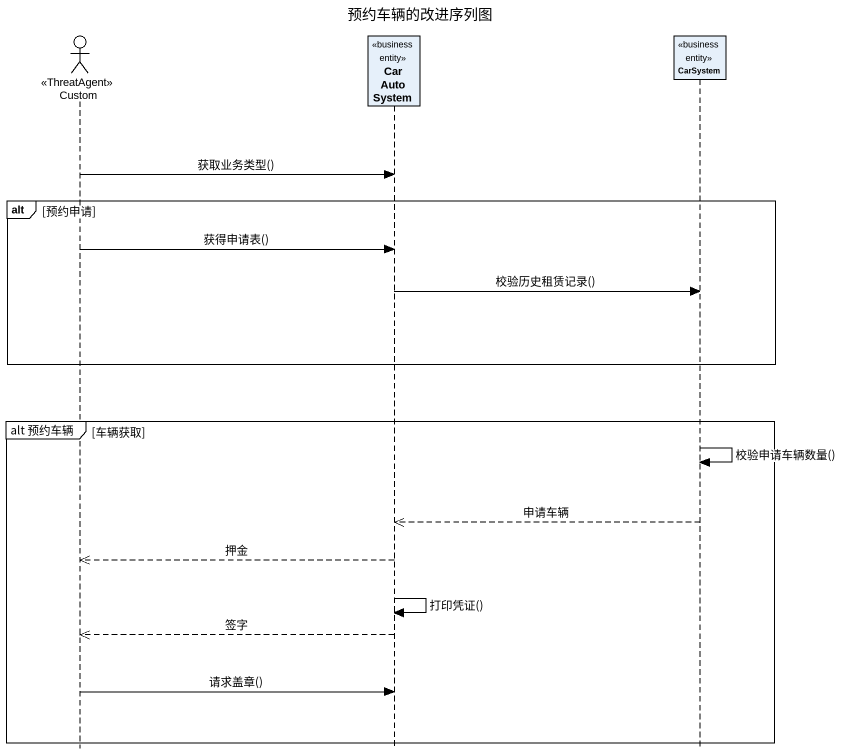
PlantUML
@startuml
title 预约车辆的改进序列图
hide footbox
actor Custom <<ThreatAgent>>
participant CarAutoSystem <<business entity>>
participant CarSystem <<business entity>>

Custom -> CarAutoSystem : 获取业务类型()
alt 预约申请
  Custom -> CarAutoSystem : 获得申请表()
  CarAutoSystem -> CarSystem : 校验历史租赁记录()
end
group alt 预约车辆 [车辆获取]
  CarSystem -> CarSystem : 校验申请车辆数量()
  CarSystem -->> CarAutoSystem : 申请车辆
  CarAutoSystem -->> Custom : 押金
  CarAutoSystem -> CarAutoSystem : 打印凭证()
  CarAutoSystem -->> Custom : 签字
  Custom -> CarAutoSystem : 请求盖章()
end
@enduml
